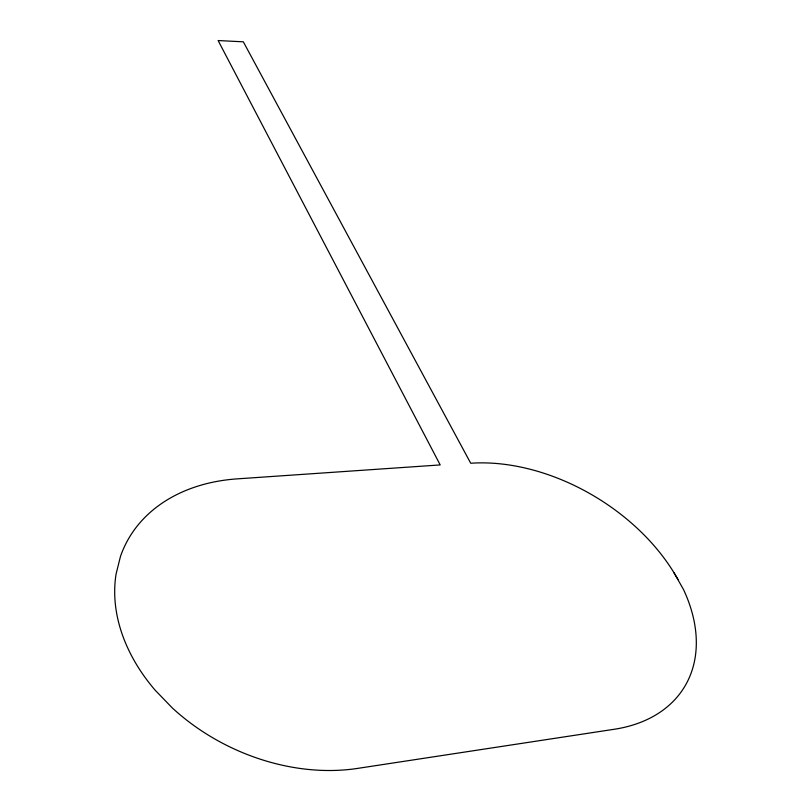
<?xml version="1.0" encoding="UTF-8"?>
<svg xmlns="http://www.w3.org/2000/svg" width="811" height="811" viewBox="0 0 811 811"><rect width="100%" height="100%" fill="white"/><g stroke="black" fill="none" stroke-linecap="round" stroke-linejoin="round"><path stroke-width="1.22" d="M674.073 572.87L683.551 589.617A173.432 116.358 31.4 0 1 613.765 729.342L357.448 768.422A182.799 136.36 25.4 0 1 172.155 707.8L155.154 690.191A182.799 136.36 25.4 0 1 116.074 574.076L120.454 556.498A182.799 136.36 25.4 0 1 237.197 478.865L440.201 464.926L218.118 40.55L243.33 41.817L470.725 463.243A172.844 115.953 31.4 0 1 674.073 572.87L678.057 579.399"/></g></svg>
